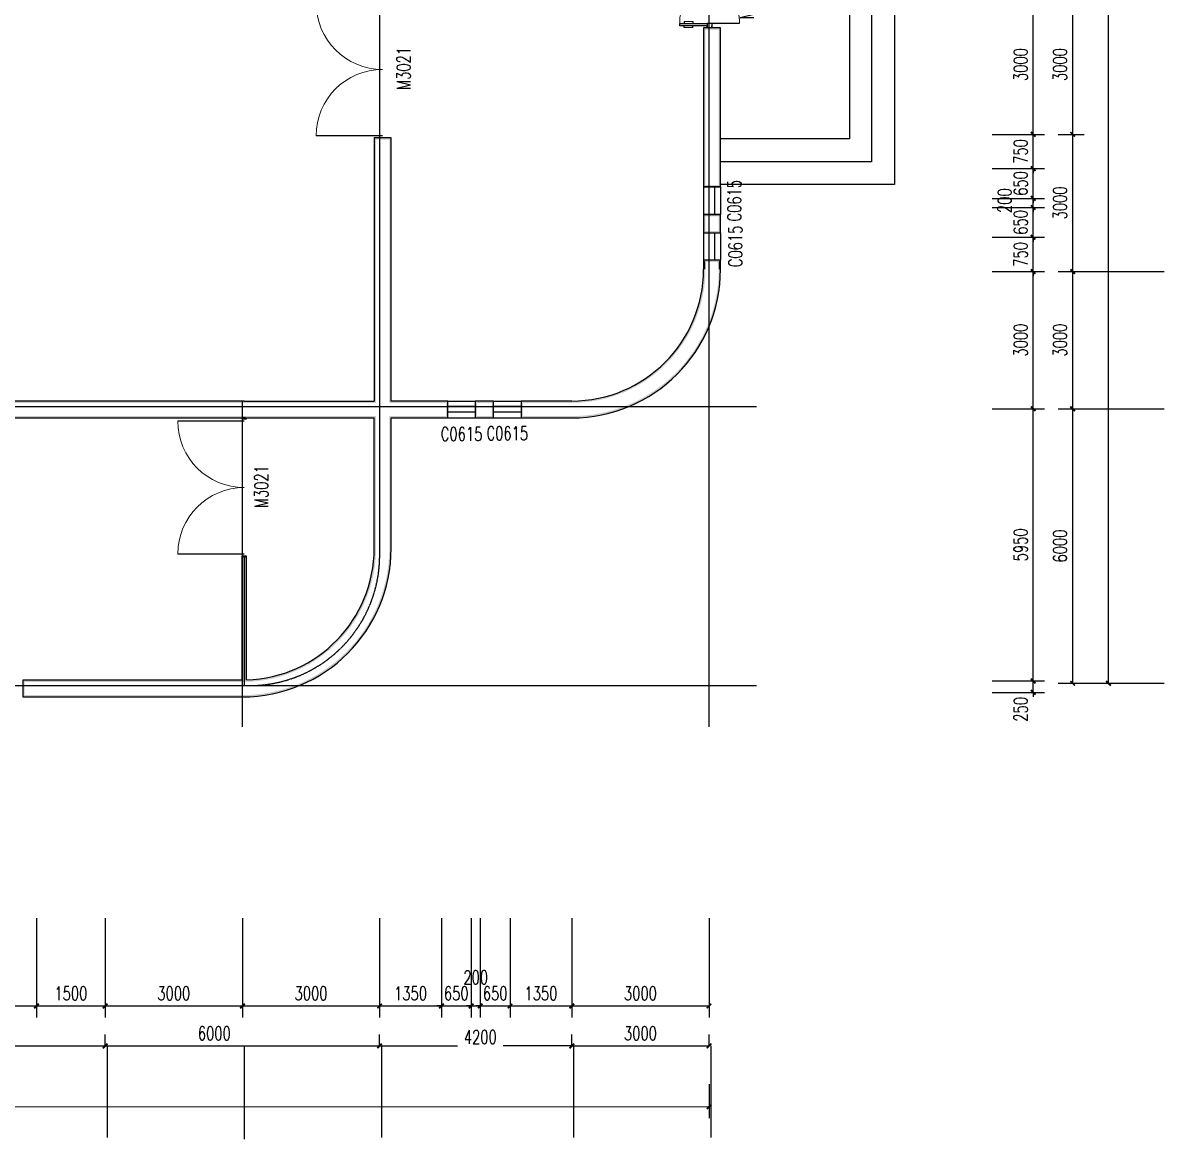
# Model space of a CAD drawing. Header units: millimetres. Extents: x -150677 to 588340, y -254013 to 149700.
# Drawn here: x 91459 to 116407, y -124724 to -100318 of the extents above; entities that cross this region are included whole.
import ezdxf

# ---------------------------------------------------------------- set-up
doc = ezdxf.new("R2010")
doc.units = ezdxf.units.MM
doc.header["$LTSCALE"] = 10
doc.header["$MEASUREMENT"] = 0
doc.linetypes.add('DASHED2', pattern=[0.375, 0.25, -0.125])
doc.linetypes.add('DOTE', pattern=[2.42, 2, -0.2, 0.02, -0.2])
for name, color, linetype in [('DOTE', 1, 'Continuous'), ('PUB_DIM', 3, 'Continuous'), ('PUB_WALL', 9, 'Continuous'), ('WALL', 9, 'Continuous'), ('WINDOW', 4, 'Continuous'), ('WINDOW_TEXT', 7, 'Continuous')]:
    doc.layers.add(name, color=color, linetype=linetype)
doc.styles.add('_TCH_DIM_T3', font='SIMPLEX', dxfattribs={"width": 0.705882, "bigfont": 'GBCBIG'})
doc.styles.add('_TCH_WINDOW', font='SIMPLEX', dxfattribs={"bigfont": 'GBCBIG'})
doc.dimstyles.new('_TCH_ARCH&&100', dxfattribs={"dimtxt": 297.5, "dimasz": 100, "dimexe": 250, "dimexo": 300, "dimgap": 126.25, "dimtad": 1, "dimdec": 0, "dimzin": 0, "dimdsep": 46, "dimtxsty": '_TCH_DIM_T3', "dimblk": 'ARCHTICK', "dimcen": 0.09, "dimclrt": 7, "dimazin": 2, "dimtfac": 1, "dimtdec": 0, "dimtix": 1, "dimtmove": 2, "dimatfit": 3, "dimfxl": 1, "dimtolj": 1, "dimtzin": 0, "dimarcsym": 0})

# ---------------------------------------------------------------- blocks, each defined once
blk = doc.blocks.new('_ArchTick')
at = {"color": 0, "linetype": 'ByBlock', "const_width": 0.4}
blk.add_lwpolyline([(-0.5, -0.5), (0.5, 0.5)], dxfattribs=at)
blk = doc.blocks.new('*D309')
at = {"layer": 'Defpoints', "color": 0, "transparency": 16777216}
for p in [(113793, -108756), (114407, -108756), (113793, -114758)]:
    blk.add_point(p, dxfattribs=at)
at = {"layer": 'PUB_DIM', "color": 0, "lineweight": -2, "transparency": 16777216}
for p, q in [((114093, -108756), (114657, -108756)), ((114407, -114758), (114407, -108756)), ((114093, -114758), (114657, -114758))]:
    blk.add_line(p, q, dxfattribs=at)
at = {"layer": 'PUB_DIM', "color": 0, "lineweight": -2, "transparency": 16777216, "xscale": 100, "yscale": 100, "zscale": 100}
for p, rotation in [((114407, -108756), 90), ((114407, -114758), 270)]:
    blk.add_blockref('_ArchTick', p, dxfattribs=dict(at, rotation=rotation))
at = {"layer": 'PUB_DIM', "color": 7, "transparency": 16777216, "insert": (114132, -111757), "char_height": 297.5, "attachment_point": 5, "rotation": 90, "style": '_TCH_DIM_T3'}
blk.add_mtext('\\A1;6000', dxfattribs=at)
blk = doc.blocks.new('*D310')
at = {"layer": 'Defpoints', "color": 0, "transparency": 16777216}
for p in [(113793, -105756), (114407, -105756), (113793, -108756)]:
    blk.add_point(p, dxfattribs=at)
at = {"layer": 'PUB_DIM', "color": 0, "lineweight": -2, "transparency": 16777216}
for p, q in [((114093, -105756), (114657, -105756)), ((114407, -108756), (114407, -105756)), ((114093, -108756), (114657, -108756))]:
    blk.add_line(p, q, dxfattribs=at)
at = {"layer": 'PUB_DIM', "color": 0, "lineweight": -2, "transparency": 16777216, "xscale": 100, "yscale": 100, "zscale": 100}
for p, rotation in [((114407, -105756), 90), ((114407, -108756), 270)]:
    blk.add_blockref('_ArchTick', p, dxfattribs=dict(at, rotation=rotation))
at = {"layer": 'PUB_DIM', "color": 7, "transparency": 16777216, "insert": (114132, -107256), "char_height": 297.5, "attachment_point": 5, "rotation": 90, "style": '_TCH_DIM_T3'}
blk.add_mtext('\\A1;3000', dxfattribs=at)
blk = doc.blocks.new('*D311')
at = {"layer": 'Defpoints', "color": 0, "transparency": 16777216}
for p in [(113793, -102756), (114407, -102756), (113793, -105756)]:
    blk.add_point(p, dxfattribs=at)
at = {"layer": 'PUB_DIM', "color": 0, "lineweight": -2, "transparency": 16777216}
for p, q in [((114093, -102756), (114657, -102756)), ((114407, -105756), (114407, -102756)), ((114093, -105756), (114657, -105756))]:
    blk.add_line(p, q, dxfattribs=at)
at = {"layer": 'PUB_DIM', "color": 0, "lineweight": -2, "transparency": 16777216, "xscale": 100, "yscale": 100, "zscale": 100}
for p, rotation in [((114407, -102756), 90), ((114407, -105756), 270)]:
    blk.add_blockref('_ArchTick', p, dxfattribs=dict(at, rotation=rotation))
at = {"layer": 'PUB_DIM', "color": 7, "transparency": 16777216, "insert": (114132, -104256), "char_height": 297.5, "attachment_point": 5, "rotation": 90, "style": '_TCH_DIM_T3'}
blk.add_mtext('\\A1;3000', dxfattribs=at)
blk = doc.blocks.new('*D312')
at = {"layer": 'Defpoints', "color": 0, "transparency": 16777216}
for p in [(113793, -99706), (114407, -99706), (113793, -102756)]:
    blk.add_point(p, dxfattribs=at)
at = {"layer": 'PUB_DIM', "color": 0, "lineweight": -2, "transparency": 16777216}
for p, q in [((114093, -99706), (114657, -99706)), ((114407, -102756), (114407, -99706)), ((114093, -102756), (114657, -102756))]:
    blk.add_line(p, q, dxfattribs=at)
at = {"layer": 'PUB_DIM', "color": 0, "lineweight": -2, "transparency": 16777216, "xscale": 100, "yscale": 100, "zscale": 100}
for p, rotation in [((114407, -99706), 90), ((114407, -102756), 270)]:
    blk.add_blockref('_ArchTick', p, dxfattribs=dict(at, rotation=rotation))
at = {"layer": 'PUB_DIM', "color": 7, "transparency": 16777216, "insert": (114132, -101231), "char_height": 297.5, "attachment_point": 5, "rotation": 90, "style": '_TCH_DIM_T3'}
blk.add_mtext('\\A1;3000', dxfattribs=at)
blk = doc.blocks.new('*D323')
at = {"layer": 'Defpoints', "color": 0, "transparency": 16777216}
for p in [(112349, -114706), (113543, -114706), (112349, -114956)]:
    blk.add_point(p, dxfattribs=at)
at = {"layer": 'PUB_DIM', "color": 0, "lineweight": -2, "transparency": 16777216}
for p, q in [((112649, -114706), (113793, -114706)), ((113543, -114706), (113543, -114606)), ((113543, -114956), (113543, -114706)), ((112649, -114956), (113793, -114956)), ((113543, -114956), (113543, -115056))]:
    blk.add_line(p, q, dxfattribs=at)
at = {"layer": 'PUB_DIM', "color": 0, "lineweight": -2, "transparency": 16777216, "xscale": 100, "yscale": 100, "zscale": 100}
for p, rotation in [((113543, -114706), 270), ((113543, -114956), 90)]:
    blk.add_blockref('_ArchTick', p, dxfattribs=dict(at, rotation=rotation))
at = {"layer": 'PUB_DIM', "color": 7, "transparency": 16777216, "insert": (113268, -115326), "char_height": 297.5, "attachment_point": 5, "rotation": 90, "style": '_TCH_DIM_T3'}
blk.add_mtext('\\A1;250', dxfattribs=at)
blk = doc.blocks.new('*D324')
at = {"layer": 'Defpoints', "color": 0, "transparency": 16777216}
for p in [(112349, -108756), (113543, -108756), (112349, -114706)]:
    blk.add_point(p, dxfattribs=at)
at = {"layer": 'PUB_DIM', "color": 0, "lineweight": -2, "transparency": 16777216}
for p, q in [((112649, -108756), (113793, -108756)), ((113543, -114706), (113543, -108756)), ((112649, -114706), (113793, -114706))]:
    blk.add_line(p, q, dxfattribs=at)
at = {"layer": 'PUB_DIM', "color": 0, "lineweight": -2, "transparency": 16777216, "xscale": 100, "yscale": 100, "zscale": 100}
for p, rotation in [((113543, -108756), 90), ((113543, -114706), 270)]:
    blk.add_blockref('_ArchTick', p, dxfattribs=dict(at, rotation=rotation))
at = {"layer": 'PUB_DIM', "color": 7, "transparency": 16777216, "insert": (113268, -111731), "char_height": 297.5, "attachment_point": 5, "rotation": 90, "style": '_TCH_DIM_T3'}
blk.add_mtext('\\A1;5950', dxfattribs=at)
blk = doc.blocks.new('*D325')
at = {"layer": 'Defpoints', "color": 0, "transparency": 16777216}
for p in [(112349, -105756), (113543, -105756), (112349, -108756)]:
    blk.add_point(p, dxfattribs=at)
at = {"layer": 'PUB_DIM', "color": 0, "lineweight": -2, "transparency": 16777216}
for p, q in [((112649, -105756), (113793, -105756)), ((113543, -108756), (113543, -105756)), ((112649, -108756), (113793, -108756))]:
    blk.add_line(p, q, dxfattribs=at)
at = {"layer": 'PUB_DIM', "color": 0, "lineweight": -2, "transparency": 16777216, "xscale": 100, "yscale": 100, "zscale": 100}
for p, rotation in [((113543, -105756), 90), ((113543, -108756), 270)]:
    blk.add_blockref('_ArchTick', p, dxfattribs=dict(at, rotation=rotation))
at = {"layer": 'PUB_DIM', "color": 7, "transparency": 16777216, "insert": (113268, -107256), "char_height": 297.5, "attachment_point": 5, "rotation": 90, "style": '_TCH_DIM_T3'}
blk.add_mtext('\\A1;3000', dxfattribs=at)
blk = doc.blocks.new('*D326')
at = {"layer": 'Defpoints', "color": 0, "transparency": 16777216}
for p in [(112349, -105006), (113543, -105006), (112349, -105756)]:
    blk.add_point(p, dxfattribs=at)
at = {"layer": 'PUB_DIM', "color": 0, "lineweight": -2, "transparency": 16777216}
for p, q in [((112649, -105006), (113793, -105006)), ((113543, -105006), (113543, -104906)), ((113543, -105756), (113543, -105006)), ((112649, -105756), (113793, -105756)), ((113543, -105756), (113543, -105856))]:
    blk.add_line(p, q, dxfattribs=at)
at = {"layer": 'PUB_DIM', "color": 0, "lineweight": -2, "transparency": 16777216, "xscale": 100, "yscale": 100, "zscale": 100}
for p, rotation in [((113543, -105006), 270), ((113543, -105756), 90)]:
    blk.add_blockref('_ArchTick', p, dxfattribs=dict(at, rotation=rotation))
at = {"layer": 'PUB_DIM', "color": 7, "transparency": 16777216, "insert": (113268, -105381), "char_height": 297.5, "attachment_point": 5, "rotation": 90, "style": '_TCH_DIM_T3'}
blk.add_mtext('\\A1;750', dxfattribs=at)
blk = doc.blocks.new('*D327')
at = {"layer": 'Defpoints', "color": 0, "transparency": 16777216}
for p in [(112349, -104356), (113543, -104356), (112349, -105006)]:
    blk.add_point(p, dxfattribs=at)
at = {"layer": 'PUB_DIM', "color": 0, "lineweight": -2, "transparency": 16777216}
for p, q in [((113543, -104356), (113543, -104256)), ((112649, -104356), (113793, -104356)), ((113543, -105006), (113543, -104356)), ((112649, -105006), (113793, -105006)), ((113543, -105006), (113543, -105106))]:
    blk.add_line(p, q, dxfattribs=at)
at = {"layer": 'PUB_DIM', "color": 0, "lineweight": -2, "transparency": 16777216, "xscale": 100, "yscale": 100, "zscale": 100}
for p, rotation in [((113543, -104356), 270), ((113543, -105006), 90)]:
    blk.add_blockref('_ArchTick', p, dxfattribs=dict(at, rotation=rotation))
at = {"layer": 'PUB_DIM', "color": 7, "transparency": 16777216, "insert": (113268, -104681), "char_height": 297.5, "attachment_point": 5, "rotation": 90, "style": '_TCH_DIM_T3'}
blk.add_mtext('\\A1;650', dxfattribs=at)
blk = doc.blocks.new('*D328')
at = {"layer": 'Defpoints', "color": 0, "transparency": 16777216}
for p in [(112349, -104156), (113543, -104156), (112349, -104356)]:
    blk.add_point(p, dxfattribs=at)
at = {"layer": 'PUB_DIM', "color": 0, "lineweight": -2, "transparency": 16777216}
for p, q in [((112649, -104156), (113793, -104156)), ((113543, -104156), (113543, -104056)), ((113543, -104356), (113543, -104156)), ((112649, -104356), (113793, -104356)), ((113543, -104356), (113543, -104456))]:
    blk.add_line(p, q, dxfattribs=at)
at = {"layer": 'PUB_DIM', "color": 0, "lineweight": -2, "transparency": 16777216, "xscale": 100, "yscale": 100, "zscale": 100}
for p, rotation in [((113543, -104156), 270), ((113543, -104356), 90)]:
    blk.add_blockref('_ArchTick', p, dxfattribs=dict(at, rotation=rotation))
at = {"layer": 'PUB_DIM', "color": 7, "transparency": 16777216, "insert": (112918, -104206), "char_height": 297.5, "attachment_point": 5, "rotation": 90, "style": '_TCH_DIM_T3'}
blk.add_mtext('\\A1;200', dxfattribs=at)
blk = doc.blocks.new('*D329')
at = {"layer": 'Defpoints', "color": 0, "transparency": 16777216}
for p in [(112349, -103506), (113543, -103506), (112349, -104156)]:
    blk.add_point(p, dxfattribs=at)
at = {"layer": 'PUB_DIM', "color": 0, "lineweight": -2, "transparency": 16777216}
for p, q in [((112649, -103506), (113793, -103506)), ((113543, -103506), (113543, -103406)), ((113543, -104156), (113543, -103506)), ((112649, -104156), (113793, -104156)), ((113543, -104156), (113543, -104256))]:
    blk.add_line(p, q, dxfattribs=at)
at = {"layer": 'PUB_DIM', "color": 0, "lineweight": -2, "transparency": 16777216, "xscale": 100, "yscale": 100, "zscale": 100}
for p, rotation in [((113543, -103506), 270), ((113543, -104156), 90)]:
    blk.add_blockref('_ArchTick', p, dxfattribs=dict(at, rotation=rotation))
at = {"layer": 'PUB_DIM', "color": 7, "transparency": 16777216, "insert": (113268, -103831), "char_height": 297.5, "attachment_point": 5, "rotation": 90, "style": '_TCH_DIM_T3'}
blk.add_mtext('\\A1;650', dxfattribs=at)
blk = doc.blocks.new('*D330')
at = {"layer": 'Defpoints', "color": 0, "transparency": 16777216}
for p in [(112349, -102756), (113543, -102756), (112349, -103506)]:
    blk.add_point(p, dxfattribs=at)
at = {"layer": 'PUB_DIM', "color": 0, "lineweight": -2, "transparency": 16777216}
for p, q in [((112649, -102756), (113793, -102756)), ((113543, -102756), (113543, -102656)), ((113543, -103506), (113543, -102756)), ((112649, -103506), (113793, -103506)), ((113543, -103506), (113543, -103606))]:
    blk.add_line(p, q, dxfattribs=at)
at = {"layer": 'PUB_DIM', "color": 0, "lineweight": -2, "transparency": 16777216, "xscale": 100, "yscale": 100, "zscale": 100}
for p, rotation in [((113543, -102756), 270), ((113543, -103506), 90)]:
    blk.add_blockref('_ArchTick', p, dxfattribs=dict(at, rotation=rotation))
at = {"layer": 'PUB_DIM', "color": 7, "transparency": 16777216, "insert": (113268, -103131), "char_height": 297.5, "attachment_point": 5, "rotation": 90, "style": '_TCH_DIM_T3'}
blk.add_mtext('\\A1;750', dxfattribs=at)
blk = doc.blocks.new('*D331')
at = {"layer": 'Defpoints', "color": 0, "transparency": 16777216}
for p in [(112349, -99706), (113543, -99706), (112349, -102756)]:
    blk.add_point(p, dxfattribs=at)
at = {"layer": 'PUB_DIM', "color": 0, "lineweight": -2, "transparency": 16777216}
for p, q in [((112649, -99706), (113793, -99706)), ((113543, -102756), (113543, -99706)), ((112649, -102756), (113793, -102756))]:
    blk.add_line(p, q, dxfattribs=at)
at = {"layer": 'PUB_DIM', "color": 0, "lineweight": -2, "transparency": 16777216, "xscale": 100, "yscale": 100, "zscale": 100}
for p, rotation in [((113543, -99706), 90), ((113543, -102756), 270)]:
    blk.add_blockref('_ArchTick', p, dxfattribs=dict(at, rotation=rotation))
at = {"layer": 'PUB_DIM', "color": 7, "transparency": 16777216, "insert": (113268, -101231), "char_height": 297.5, "attachment_point": 5, "rotation": 90, "style": '_TCH_DIM_T3'}
blk.add_mtext('\\A1;3000', dxfattribs=at)
blk = doc.blocks.new('*D353')
at = {"layer": 'Defpoints', "color": 0, "transparency": 16777216}
for p in [(93259, -122686), (87259, -122986), (93259, -122986)]:
    blk.add_point(p, dxfattribs=at)
at = {"layer": 'PUB_DIM', "color": 0, "lineweight": -2, "transparency": 16777216}
for p, q in [((87259, -122686), (87259, -122436)), ((93259, -122686), (93259, -122436)), ((87259, -122686), (93259, -122686))]:
    blk.add_line(p, q, dxfattribs=at)
at = {"layer": 'PUB_DIM', "color": 0, "lineweight": -2, "transparency": 16777216, "xscale": 100, "yscale": 100, "zscale": 100, "rotation": 180}
blk.add_blockref('_ArchTick', (87259, -122686), dxfattribs=at)
at = {"layer": 'PUB_DIM', "color": 0, "lineweight": -2, "transparency": 16777216, "xscale": 100, "yscale": 100, "zscale": 100}
blk.add_blockref('_ArchTick', (93259, -122686), dxfattribs=at)
at = {"layer": 'PUB_DIM', "color": 7, "transparency": 16777216, "insert": (90259, -122411), "char_height": 297.5, "attachment_point": 5, "style": '_TCH_DIM_T3'}
blk.add_mtext('\\A1;6000', dxfattribs=at)
blk = doc.blocks.new('*D354')
at = {"layer": 'Defpoints', "color": 0, "transparency": 16777216}
for p in [(99259, -122686), (93259, -122986), (99259, -122986)]:
    blk.add_point(p, dxfattribs=at)
at = {"layer": 'PUB_DIM', "color": 0, "lineweight": -2, "transparency": 16777216}
for p, q in [((93259, -122686), (93259, -122436)), ((99259, -122686), (99259, -122436)), ((93259, -122686), (99259, -122686))]:
    blk.add_line(p, q, dxfattribs=at)
at = {"layer": 'PUB_DIM', "color": 0, "lineweight": -2, "transparency": 16777216, "xscale": 100, "yscale": 100, "zscale": 100, "rotation": 180}
blk.add_blockref('_ArchTick', (93259, -122686), dxfattribs=at)
at = {"layer": 'PUB_DIM', "color": 0, "lineweight": -2, "transparency": 16777216, "xscale": 100, "yscale": 100, "zscale": 100}
blk.add_blockref('_ArchTick', (99259, -122686), dxfattribs=at)
at = {"layer": 'PUB_DIM', "color": 7, "transparency": 16777216, "insert": (95645, -122411), "char_height": 297.5, "attachment_point": 5, "style": '_TCH_DIM_T3'}
blk.add_mtext('\\A1;6000', dxfattribs=at)
blk = doc.blocks.new('*D355')
at = {"layer": 'Defpoints', "color": 0, "transparency": 16777216}
for p in [(103459, -122686), (99259, -122986), (103459, -122986)]:
    blk.add_point(p, dxfattribs=at)
at = {"layer": 'PUB_DIM', "color": 0, "lineweight": -2, "transparency": 16777216}
for p, q in [((99259, -122686), (99259, -122436)), ((103459, -122686), (103459, -122436)), ((99259, -122686), (100963, -122686)), ((103459, -122686), (101956, -122686))]:
    blk.add_line(p, q, dxfattribs=at)
at = {"layer": 'PUB_DIM', "color": 0, "lineweight": -2, "transparency": 16777216, "xscale": 100, "yscale": 100, "zscale": 100, "rotation": 180}
blk.add_blockref('_ArchTick', (99259, -122686), dxfattribs=at)
at = {"layer": 'PUB_DIM', "color": 0, "lineweight": -2, "transparency": 16777216, "xscale": 100, "yscale": 100, "zscale": 100}
blk.add_blockref('_ArchTick', (103459, -122686), dxfattribs=at)
at = {"layer": 'PUB_DIM', "color": 7, "transparency": 16777216, "insert": (101459, -122492), "char_height": 297.5, "attachment_point": 5, "style": '_TCH_DIM_T3'}
blk.add_mtext('\\A1;4200', dxfattribs=at)
blk = doc.blocks.new('*D356')
at = {"layer": 'Defpoints', "color": 0, "transparency": 16777216}
for p in [(106459, -122686), (103459, -122986), (106459, -122986)]:
    blk.add_point(p, dxfattribs=at)
at = {"layer": 'PUB_DIM', "color": 0, "lineweight": -2, "transparency": 16777216}
for p, q in [((103459, -122686), (103459, -122436)), ((106459, -122686), (106459, -122436)), ((103459, -122686), (106459, -122686))]:
    blk.add_line(p, q, dxfattribs=at)
at = {"layer": 'PUB_DIM', "color": 0, "lineweight": -2, "transparency": 16777216, "xscale": 100, "yscale": 100, "zscale": 100, "rotation": 180}
blk.add_blockref('_ArchTick', (103459, -122686), dxfattribs=at)
at = {"layer": 'PUB_DIM', "color": 0, "lineweight": -2, "transparency": 16777216, "xscale": 100, "yscale": 100, "zscale": 100}
blk.add_blockref('_ArchTick', (106459, -122686), dxfattribs=at)
at = {"layer": 'PUB_DIM', "color": 7, "transparency": 16777216, "insert": (104959, -122411), "char_height": 297.5, "attachment_point": 5, "style": '_TCH_DIM_T3'}
blk.add_mtext('\\A1;3000', dxfattribs=at)
blk = doc.blocks.new('*D388')
at = {"layer": 'Defpoints', "color": 0, "transparency": 16777216}
for p in [(45299, -123215), (106459, -123221), (106459, -124014)]:
    blk.add_point(p, dxfattribs=at)
at = {"layer": 'PUB_DIM', "color": 0, "lineweight": -2, "transparency": 16777216}
for p, q in [((45299, -123515), (45299, -124258)), ((106459, -123521), (106459, -124264)), ((45299, -124008), (106459, -124014))]:
    blk.add_line(p, q, dxfattribs=at)
at = {"layer": 'PUB_DIM', "color": 0, "lineweight": -2, "transparency": 16777216, "xscale": 100, "yscale": 100, "zscale": 100}
for p, rotation in [((45299, -124008), 179.9941247959615), ((106459, -124014), 359.9941247959615)]:
    blk.add_blockref('_ArchTick', p, dxfattribs=dict(at, rotation=rotation))
at = {"layer": 'PUB_DIM', "color": 7, "transparency": 16777216, "insert": (75879, -123736), "char_height": 297.5, "attachment_point": 5, "rotation": 359.9941, "style": '_TCH_DIM_T3'}
blk.add_mtext('\\A1;61200', dxfattribs=at)
blk = doc.blocks.new('$DorLib2D$00000013')
at = {"linetype": 'DASHED2'}
for p, q in [((-0.433, 0.397), (-0.433, -0.003)), ((0.433, -0.469), (0.433, -0.069))]:
    blk.add_line(p, q, dxfattribs=at)
at = {"lineweight": 13}
for p, q in [((0.405, 0.344), (0.405, 0.216)), ((0.495, 0.344), (0.495, 0.216)), ((-0.495, -0.408), (-0.495, -0.28)), ((-0.405, -0.408), (-0.405, -0.28))]:
    blk.add_line(p, q, dxfattribs=at)
for p, q in [((0.405, 0.344), (0.433, 0.344)), ((0.433, 0.397), (0.433, -0.003)), ((0.467, 0.397), (0.433, 0.397)), ((0.467, -0.003), (0.467, 0.397)), ((0.495, 0.344), (0.467, 0.344)), ((0.405, 0.216), (0.433, 0.216)), ((0.495, 0.216), (0.467, 0.216)), ((-0.5, -0.003), (-0.467, -0.003)), ((-0.433, -0.003), (-0.5, -0.003)), ((-0.5, -0.003), (-0.5, -0.069)), ((-0.5, -0.003), (-0.5, -0.003)), ((-0.433, -0.069), (-0.5, -0.069)), ((-0.5, -0.069), (-0.5, -0.069)), ((-0.5, -0.069), (-0.467, -0.069)), ((-0.433, -0.003), (-0.467, -0.003)), ((-0.467, -0.069), (-0.467, -0.469)), ((-0.433, -0.069), (-0.467, -0.069)), ((-0.433, -0.003), (-0.433, -0.069)), ((-0.433, -0.469), (-0.433, -0.069)), ((0.433, -0.003), (0.433, -0.069)), ((0.433, -0.003), (0.467, -0.003)), ((0.433, -0.003), (0.5, -0.003)), ((0.433, -0.069), (0.467, -0.069)), ((0.5, -0.069), (0.467, -0.069)), ((0.5, -0.003), (0.5, -0.069)), ((0.5, -0.003), (0.5, -0.003)), ((0.5, -0.069), (0.5, -0.069)), ((-0.495, -0.28), (-0.467, -0.28)), ((-0.405, -0.28), (-0.433, -0.28)), ((-0.495, -0.408), (-0.467, -0.408)), ((-0.467, -0.469), (-0.433, -0.469)), ((-0.405, -0.408), (-0.433, -0.408))]:
    blk.add_line(p, q)
at = {"linetype": 'DASHED2', "lineweight": 13}
for centre, start, end in [((-0.4, -0.001), 359.8007, 94.7805), ((0.4, -0.071), 179.8007, 274.7805)]:
    blk.add_arc(centre, 0.4, start, end, dxfattribs=at)
at = {"lineweight": 13}
for centre, start, end in [((0.4, -0.001), 85.2195, 180.1993), ((-0.4, -0.071), 265.2195, 0.1993)]:
    blk.add_arc(centre, 0.4, start, end, dxfattribs=at)
blk = doc.blocks.new('$WINLIB2D$00000001')
at = {"color": 0}
for points in [[(-0.5, 0.5), (-0.5, -0.5)], [(-0.5, 0.5), (0.5, 0.5)], [(0.5, -0.5), (0.5, 0.5)], [(0.5, 0.167), (-0.5, 0.167)], [(0.5, -0.167), (-0.5, -0.167)], [(-0.5, -0.5), (0.5, -0.5)]]:
    blk.add_lwpolyline(points, dxfattribs=at)
blk = doc.blocks.new('$DorLib2D$00000004')
for p, q in [((-0.485, 0), (-0.485, 0.485)), ((0.485, 0), (0.485, 0.485))]:
    blk.add_line(p, q)
at = {"lineweight": 13}
for centre, start, end in [((-0.485, 0), 0, 90), ((0.485, 0), 90, 180)]:
    blk.add_arc(centre, 0.485, start, end, dxfattribs=at)
blk = doc.blocks.new('*D446')
at = {"layer": 'Defpoints', "color": 0, "transparency": 16777216}
for p in [(114407, -78706), (115189, -78706), (114407, -114758)]:
    blk.add_point(p, dxfattribs=at)
at = {"layer": 'PUB_DIM', "color": 0, "lineweight": -2, "transparency": 16777216}
for p, q in [((114707, -78706), (115439, -78706)), ((115189, -114758), (115189, -78706)), ((114707, -114758), (115439, -114758))]:
    blk.add_line(p, q, dxfattribs=at)
at = {"layer": 'PUB_DIM', "color": 0, "lineweight": -2, "transparency": 16777216, "xscale": 100, "yscale": 100, "zscale": 100}
for p, rotation in [((115189, -78706), 90), ((115189, -114758), 270)]:
    blk.add_blockref('_ArchTick', p, dxfattribs=dict(at, rotation=rotation))
at = {"layer": 'PUB_DIM', "color": 7, "transparency": 16777216, "insert": (114914, -96732), "char_height": 297.5, "attachment_point": 5, "rotation": 90, "style": '_TCH_DIM_T3'}
blk.add_mtext('\\A1;36050', dxfattribs=at)
blk = doc.blocks.new('*D764')
at = {"layer": 'Defpoints', "color": 0, "transparency": 16777216}
for p in [(88759, -119589), (91759, -119589), (91759, -121812)]:
    blk.add_point(p, dxfattribs=at)
at = {"layer": 'PUB_DIM', "color": 0, "lineweight": -2, "transparency": 16777216}
for p, q in [((88759, -119889), (88759, -122062)), ((91759, -119889), (91759, -122062)), ((88759, -121812), (91759, -121812))]:
    blk.add_line(p, q, dxfattribs=at)
at = {"layer": 'PUB_DIM', "color": 0, "lineweight": -2, "transparency": 16777216, "xscale": 100, "yscale": 100, "zscale": 100, "rotation": 180}
blk.add_blockref('_ArchTick', (88759, -121812), dxfattribs=at)
at = {"layer": 'PUB_DIM', "color": 0, "lineweight": -2, "transparency": 16777216, "xscale": 100, "yscale": 100, "zscale": 100}
blk.add_blockref('_ArchTick', (91759, -121812), dxfattribs=at)
at = {"layer": 'PUB_DIM', "color": 7, "transparency": 16777216, "insert": (90259, -121537), "char_height": 297.5, "attachment_point": 5, "style": '_TCH_DIM_T3'}
blk.add_mtext('\\A1;3000', dxfattribs=at)
blk = doc.blocks.new('*D765')
at = {"layer": 'Defpoints', "color": 0, "transparency": 16777216}
for p in [(91759, -119589), (93259, -119589), (93259, -121812)]:
    blk.add_point(p, dxfattribs=at)
at = {"layer": 'PUB_DIM', "color": 0, "lineweight": -2, "transparency": 16777216}
for p, q in [((91759, -119889), (91759, -122062)), ((93259, -119889), (93259, -122062)), ((91759, -121812), (93259, -121812))]:
    blk.add_line(p, q, dxfattribs=at)
at = {"layer": 'PUB_DIM', "color": 0, "lineweight": -2, "transparency": 16777216, "xscale": 100, "yscale": 100, "zscale": 100, "rotation": 180}
blk.add_blockref('_ArchTick', (91759, -121812), dxfattribs=at)
at = {"layer": 'PUB_DIM', "color": 0, "lineweight": -2, "transparency": 16777216, "xscale": 100, "yscale": 100, "zscale": 100}
blk.add_blockref('_ArchTick', (93259, -121812), dxfattribs=at)
at = {"layer": 'PUB_DIM', "color": 7, "transparency": 16777216, "insert": (92509, -121537), "char_height": 297.5, "attachment_point": 5, "style": '_TCH_DIM_T3'}
blk.add_mtext('\\A1;1500', dxfattribs=at)
blk = doc.blocks.new('*D766')
at = {"layer": 'Defpoints', "color": 0, "transparency": 16777216}
for p in [(93259, -119589), (96259, -119589), (96259, -121812)]:
    blk.add_point(p, dxfattribs=at)
at = {"layer": 'PUB_DIM', "color": 0, "lineweight": -2, "transparency": 16777216}
for p, q in [((93259, -119889), (93259, -122062)), ((96259, -119889), (96259, -122062)), ((93259, -121812), (96259, -121812))]:
    blk.add_line(p, q, dxfattribs=at)
at = {"layer": 'PUB_DIM', "color": 0, "lineweight": -2, "transparency": 16777216, "xscale": 100, "yscale": 100, "zscale": 100, "rotation": 180}
blk.add_blockref('_ArchTick', (93259, -121812), dxfattribs=at)
at = {"layer": 'PUB_DIM', "color": 0, "lineweight": -2, "transparency": 16777216, "xscale": 100, "yscale": 100, "zscale": 100}
blk.add_blockref('_ArchTick', (96259, -121812), dxfattribs=at)
at = {"layer": 'PUB_DIM', "color": 7, "transparency": 16777216, "insert": (94759, -121537), "char_height": 297.5, "attachment_point": 5, "style": '_TCH_DIM_T3'}
blk.add_mtext('\\A1;3000', dxfattribs=at)
blk = doc.blocks.new('*D767')
at = {"layer": 'Defpoints', "color": 0, "transparency": 16777216}
for p in [(96259, -119589), (99259, -119589), (99259, -121812)]:
    blk.add_point(p, dxfattribs=at)
at = {"layer": 'PUB_DIM', "color": 0, "lineweight": -2, "transparency": 16777216}
for p, q in [((96259, -119889), (96259, -122062)), ((99259, -119889), (99259, -122062)), ((96259, -121812), (99259, -121812))]:
    blk.add_line(p, q, dxfattribs=at)
at = {"layer": 'PUB_DIM', "color": 0, "lineweight": -2, "transparency": 16777216, "xscale": 100, "yscale": 100, "zscale": 100, "rotation": 180}
blk.add_blockref('_ArchTick', (96259, -121812), dxfattribs=at)
at = {"layer": 'PUB_DIM', "color": 0, "lineweight": -2, "transparency": 16777216, "xscale": 100, "yscale": 100, "zscale": 100}
blk.add_blockref('_ArchTick', (99259, -121812), dxfattribs=at)
at = {"layer": 'PUB_DIM', "color": 7, "transparency": 16777216, "insert": (97759, -121537), "char_height": 297.5, "attachment_point": 5, "style": '_TCH_DIM_T3'}
blk.add_mtext('\\A1;3000', dxfattribs=at)
blk = doc.blocks.new('*D768')
at = {"layer": 'Defpoints', "color": 0, "transparency": 16777216}
for p in [(99259, -119589), (100609, -119589), (100609, -121812)]:
    blk.add_point(p, dxfattribs=at)
at = {"layer": 'PUB_DIM', "color": 0, "lineweight": -2, "transparency": 16777216}
for p, q in [((99259, -119889), (99259, -122062)), ((100609, -119889), (100609, -122062)), ((99259, -121812), (100609, -121812))]:
    blk.add_line(p, q, dxfattribs=at)
at = {"layer": 'PUB_DIM', "color": 0, "lineweight": -2, "transparency": 16777216, "xscale": 100, "yscale": 100, "zscale": 100, "rotation": 180}
blk.add_blockref('_ArchTick', (99259, -121812), dxfattribs=at)
at = {"layer": 'PUB_DIM', "color": 0, "lineweight": -2, "transparency": 16777216, "xscale": 100, "yscale": 100, "zscale": 100}
blk.add_blockref('_ArchTick', (100609, -121812), dxfattribs=at)
at = {"layer": 'PUB_DIM', "color": 7, "transparency": 16777216, "insert": (99934, -121537), "char_height": 297.5, "attachment_point": 5, "style": '_TCH_DIM_T3'}
blk.add_mtext('\\A1;1350', dxfattribs=at)
blk = doc.blocks.new('*D769')
at = {"layer": 'Defpoints', "color": 0, "transparency": 16777216}
for p in [(100609, -119589), (101259, -119589), (101259, -121812)]:
    blk.add_point(p, dxfattribs=at)
at = {"layer": 'PUB_DIM', "color": 0, "lineweight": -2, "transparency": 16777216}
for p, q in [((100609, -119889), (100609, -122062)), ((101259, -119889), (101259, -122062)), ((100609, -121812), (100509, -121812)), ((100609, -121812), (101259, -121812)), ((101259, -121812), (101359, -121812))]:
    blk.add_line(p, q, dxfattribs=at)
at = {"layer": 'PUB_DIM', "color": 0, "lineweight": -2, "transparency": 16777216, "xscale": 100, "yscale": 100, "zscale": 100}
blk.add_blockref('_ArchTick', (100609, -121812), dxfattribs=at)
at = {"layer": 'PUB_DIM', "color": 0, "lineweight": -2, "transparency": 16777216, "xscale": 100, "yscale": 100, "zscale": 100, "rotation": 180}
blk.add_blockref('_ArchTick', (101259, -121812), dxfattribs=at)
at = {"layer": 'PUB_DIM', "color": 7, "transparency": 16777216, "insert": (100934, -121537), "char_height": 297.5, "attachment_point": 5, "style": '_TCH_DIM_T3'}
blk.add_mtext('\\A1;650', dxfattribs=at)
blk = doc.blocks.new('*D770')
at = {"layer": 'Defpoints', "color": 0, "transparency": 16777216}
for p in [(101259, -119589), (101459, -119589), (101459, -121812)]:
    blk.add_point(p, dxfattribs=at)
at = {"layer": 'PUB_DIM', "color": 0, "lineweight": -2, "transparency": 16777216}
for p, q in [((101259, -119889), (101259, -122062)), ((101459, -119889), (101459, -122062)), ((101259, -121812), (101159, -121812)), ((101259, -121812), (101459, -121812)), ((101459, -121812), (101559, -121812))]:
    blk.add_line(p, q, dxfattribs=at)
at = {"layer": 'PUB_DIM', "color": 0, "lineweight": -2, "transparency": 16777216, "xscale": 100, "yscale": 100, "zscale": 100}
blk.add_blockref('_ArchTick', (101259, -121812), dxfattribs=at)
at = {"layer": 'PUB_DIM', "color": 0, "lineweight": -2, "transparency": 16777216, "xscale": 100, "yscale": 100, "zscale": 100, "rotation": 180}
blk.add_blockref('_ArchTick', (101459, -121812), dxfattribs=at)
at = {"layer": 'PUB_DIM', "color": 7, "transparency": 16777216, "insert": (101359, -121187), "char_height": 297.5, "attachment_point": 5, "style": '_TCH_DIM_T3'}
blk.add_mtext('\\A1;200', dxfattribs=at)
blk = doc.blocks.new('*D771')
at = {"layer": 'Defpoints', "color": 0, "transparency": 16777216}
for p in [(101459, -119589), (102109, -119589), (102109, -121812)]:
    blk.add_point(p, dxfattribs=at)
at = {"layer": 'PUB_DIM', "color": 0, "lineweight": -2, "transparency": 16777216}
for p, q in [((101459, -119889), (101459, -122062)), ((102109, -119889), (102109, -122062)), ((101459, -121812), (101359, -121812)), ((101459, -121812), (102109, -121812)), ((102109, -121812), (102209, -121812))]:
    blk.add_line(p, q, dxfattribs=at)
at = {"layer": 'PUB_DIM', "color": 0, "lineweight": -2, "transparency": 16777216, "xscale": 100, "yscale": 100, "zscale": 100}
blk.add_blockref('_ArchTick', (101459, -121812), dxfattribs=at)
at = {"layer": 'PUB_DIM', "color": 0, "lineweight": -2, "transparency": 16777216, "xscale": 100, "yscale": 100, "zscale": 100, "rotation": 180}
blk.add_blockref('_ArchTick', (102109, -121812), dxfattribs=at)
at = {"layer": 'PUB_DIM', "color": 7, "transparency": 16777216, "insert": (101784, -121537), "char_height": 297.5, "attachment_point": 5, "style": '_TCH_DIM_T3'}
blk.add_mtext('\\A1;650', dxfattribs=at)
blk = doc.blocks.new('*D772')
at = {"layer": 'Defpoints', "color": 0, "transparency": 16777216}
for p in [(102109, -119589), (103459, -119589), (103459, -121812)]:
    blk.add_point(p, dxfattribs=at)
at = {"layer": 'PUB_DIM', "color": 0, "lineweight": -2, "transparency": 16777216}
for p, q in [((102109, -119889), (102109, -122062)), ((103459, -119889), (103459, -122062)), ((102109, -121812), (103459, -121812))]:
    blk.add_line(p, q, dxfattribs=at)
at = {"layer": 'PUB_DIM', "color": 0, "lineweight": -2, "transparency": 16777216, "xscale": 100, "yscale": 100, "zscale": 100, "rotation": 180}
blk.add_blockref('_ArchTick', (102109, -121812), dxfattribs=at)
at = {"layer": 'PUB_DIM', "color": 0, "lineweight": -2, "transparency": 16777216, "xscale": 100, "yscale": 100, "zscale": 100}
blk.add_blockref('_ArchTick', (103459, -121812), dxfattribs=at)
at = {"layer": 'PUB_DIM', "color": 7, "transparency": 16777216, "insert": (102784, -121537), "char_height": 297.5, "attachment_point": 5, "style": '_TCH_DIM_T3'}
blk.add_mtext('\\A1;1350', dxfattribs=at)
blk = doc.blocks.new('*D773')
at = {"layer": 'Defpoints', "color": 0, "transparency": 16777216}
for p in [(103459, -119589), (106459, -119589), (106459, -121812)]:
    blk.add_point(p, dxfattribs=at)
at = {"layer": 'PUB_DIM', "color": 0, "lineweight": -2, "transparency": 16777216}
for p, q in [((103459, -119889), (103459, -122062)), ((106459, -119889), (106459, -122062)), ((103459, -121812), (106459, -121812))]:
    blk.add_line(p, q, dxfattribs=at)
at = {"layer": 'PUB_DIM', "color": 0, "lineweight": -2, "transparency": 16777216, "xscale": 100, "yscale": 100, "zscale": 100, "rotation": 180}
blk.add_blockref('_ArchTick', (103459, -121812), dxfattribs=at)
at = {"layer": 'PUB_DIM', "color": 0, "lineweight": -2, "transparency": 16777216, "xscale": 100, "yscale": 100, "zscale": 100}
blk.add_blockref('_ArchTick', (106459, -121812), dxfattribs=at)
at = {"layer": 'PUB_DIM', "color": 7, "transparency": 16777216, "insert": (104959, -121537), "char_height": 297.5, "attachment_point": 5, "style": '_TCH_DIM_T3'}
blk.add_mtext('\\A1;3000', dxfattribs=at)

msp = doc.modelspace()

# ---------------------------------------------------------------- hatches: boundary and pattern name
at = {"layer": 'PUB_WALL'}
for points in [[(106709.4, -100429.9), (106339.4, -100429.9), (106379.4, -100469.9), (106669.4, -100469.9)], [(106339.4, -100429.9), (106339.4, -103906), (106379.4, -103866), (106379.4, -100469.9)], [(106709.4, -103906), (106709.4, -100429.9), (106669.4, -100469.9), (106669.4, -103866)], [(99509.4, -102836), (99139.4, -102836), (99179.4, -102876), (99469.4, -102876)], [(99139.4, -102836), (99139.4, -108586), (99179.4, -108626), (99179.4, -102876)], [(99509.4, -108586), (99509.4, -102836), (99469.4, -102876), (99469.4, -108626)], [(106339.4, -103906), (106709.4, -103906), (106669.4, -103866), (106379.4, -103866)], [(106709.4, -104506), (106339.4, -104506), (106379.4, -104546), (106669.4, -104546)], [(106339.4, -104506), (106339.4, -104906), (106379.4, -104866), (106379.4, -104546)], [(106709.4, -104906), (106709.4, -104506), (106669.4, -104546), (106669.4, -104866)], [(106339.4, -104906), (106709.4, -104906), (106669.4, -104866), (106379.4, -104866)], [(106709.4, -105506), (106339.4, -105506), (106379.4, -105546), (106669.4, -105546)], [(106339.4, -105506), (106339.4, -105706), (106379.4, -105706), (106379.4, -105546)], [(106709.4, -105706), (106709.4, -105506), (106669.4, -105546), (106669.4, -105706)], [(103459.4, -108586, 0.4142136), (106339.4, -105706), (106379.4, -105706, -0.4142136), (103459.4, -108626)], [(103459.4, -108956, 0.4142136), (106709.4, -105706), (106669.4, -105706, -0.4142136), (103459.4, -108916)], [(96299.4, -108586), (66176.9, -108586), (66216.9, -108626), (96299.4, -108626)], [(96299.4, -108586), (99139.4, -108586), (99179.4, -108626), (96299.4, -108626)], [(100749.4, -108586), (99509.4, -108586), (99469.4, -108626), (100709.4, -108626)], [(100749.4, -108956), (100749.4, -108586), (100709.4, -108626), (100709.4, -108916)], [(101749.4, -108586), (101349.4, -108586), (101389.4, -108626), (101709.4, -108626)], [(101349.4, -108586), (101349.4, -108956), (101389.4, -108916), (101389.4, -108626)], [(101749.4, -108956), (101749.4, -108586), (101709.4, -108626), (101709.4, -108916)], [(103459.4, -108586), (102349.4, -108586), (102389.4, -108626), (103459.4, -108626)], [(102349.4, -108586), (102349.4, -108956), (102389.4, -108916), (102389.4, -108626)], [(66176.9, -108956), (96249.4, -108956), (96289.4, -108916), (66216.9, -108916)], [(96249.4, -108956), (96249.4, -108978.6), (96289.4, -108938.6), (96289.4, -108916)], [(96249.4, -108978.6), (96349.4, -108978.6), (96309.4, -108938.6), (96289.4, -108938.6)], [(96349.4, -108956), (99139.4, -108956), (99179.4, -108916), (96309.4, -108916)], [(96349.4, -108978.6), (96349.4, -108956), (96309.4, -108916), (96309.4, -108938.6)], [(99139.4, -111806), (99139.4, -108956), (99179.4, -108916), (99179.4, -111806)], [(99509.4, -108956), (100749.4, -108956), (100709.4, -108916), (99469.4, -108916)], [(99509.4, -111806), (99509.4, -108956), (99469.4, -108916), (99469.4, -111806)], [(101349.4, -108956), (101749.4, -108956), (101709.4, -108916), (101389.4, -108916)], [(102349.4, -108956), (103459.4, -108956), (103459.4, -108916), (102389.4, -108916)], [(96349.4, -111978.6), (96249.4, -111978.6), (96289.4, -112018.6), (96309.4, -112018.6)], [(96249.4, -111978.6), (96249.4, -114686), (96289.4, -114726), (96289.4, -112018.6)], [(96259.4, -115056, 0.4142136), (99509.4, -111806), (99469.4, -111806, -0.4142136), (96259.4, -115016)], [(96349.4, -114684.6, 0.4050885), (99139.4, -111806), (99179.4, -111806, -0.4092069), (96309.4, -114725.6)], [(96349.4, -114684.6), (96349.4, -111978.6), (96309.4, -112018.6), (96309.4, -114725.6)], [(96249.4, -114686), (91459.4, -114686), (91499.4, -114726), (96289.4, -114726)], [(91459.4, -114686), (91459.4, -115056), (91499.4, -115016), (91499.4, -114726)], [(91459.4, -115056), (96259.4, -115056), (96259.4, -115016), (91499.4, -115016)]]:
    msp.add_hatch(color=256, dxfattribs=at).paths.add_polyline_path(points)

# ---------------------------------------------------------------- linework, layer by layer
at = {"color": 2}
for points in [[(106709.4, -84706), (110509.4, -84706), (110509.4, -103856), (106709.4, -103856)], [(106709.4, -85206), (110009.4, -85206), (110009.4, -103356), (106709.4, -103356)], [(106709.4, -85706), (109509.4, -85706), (109529.2, -102856), (106709.4, -102856)]]:
    msp.add_lwpolyline(points, dxfattribs=at)
at = {"layer": 'DOTE', "linetype": 'DOTE'}
for p, q in [((99259.4, -112006), (99259.4, -79006)), ((106459.4, -115706), (106459.4, -79006)), ((42316.4, -108706), (107499.4, -108706)), ((96259.4, -115706), (96259.4, -108586)), ((42245.6, -114806), (96524.8, -114806)), ((96524.8, -114806), (107499.4, -114806))]:
    msp.add_line(p, q, dxfattribs=at)
msp.add_lwpolyline([(96299.4, -111978.6), (96299.4, -114806)], dxfattribs=at)
msp.add_arc((96412.1, -111960.6), 2847.7, 267.73234, 359.08538, dxfattribs=at)
at = {"layer": 'PUB_DIM'}
for p, q in [((114406.7, -105756), (116406.7, -105756)), ((114406.7, -108756), (116406.7, -108756)), ((114406.7, -114756), (116406.7, -114756)), ((93299.4, -122685.9), (93299.4, -124685.9)), ((96299.4, -122685.9), (96299.4, -124724.2)), ((99299.4, -122685.9), (99299.4, -124685.9)), ((103499.4, -122685.9), (103499.4, -124685.9)), ((106499.4, -122685.9), (106499.4, -124685.9))]:
    msp.add_line(p, q, dxfattribs=at)
at = {"layer": 'WALL'}
for p, q in [((106709.4, -100429.9), (106339.4, -100429.9)), ((106339.4, -100429.9), (106339.4, -103906)), ((106709.4, -103906), (106709.4, -100429.9)), ((99509.4, -102836), (99139.4, -102836)), ((99139.4, -102836), (99139.4, -108586)), ((99509.4, -108586), (99509.4, -102836)), ((106339.4, -103906), (106709.4, -103906)), ((106709.4, -104506), (106339.4, -104506)), ((106339.4, -104506), (106339.4, -104906)), ((106709.4, -104906), (106709.4, -104506)), ((106339.4, -104906), (106709.4, -104906)), ((106709.4, -105506), (106339.4, -105506)), ((106339.4, -105506), (106339.4, -105706)), ((106709.4, -105706), (106709.4, -105506)), ((96299.4, -108586), (66176.9, -108586)), ((96299.4, -108586), (99139.4, -108586)), ((100749.4, -108586), (99509.4, -108586)), ((100749.4, -108956), (100749.4, -108586)), ((101749.4, -108586), (101349.4, -108586)), ((101349.4, -108586), (101349.4, -108956)), ((101749.4, -108956), (101749.4, -108586)), ((103459.4, -108586), (102349.4, -108586)), ((102349.4, -108586), (102349.4, -108956)), ((66176.9, -108956), (96249.4, -108956)), ((96249.4, -108956), (96249.4, -108978.6)), ((96249.4, -108978.6), (96349.4, -108978.6)), ((96349.4, -108956), (99139.4, -108956)), ((96349.4, -108978.6), (96349.4, -108956)), ((99139.4, -111806), (99139.4, -108956)), ((99509.4, -108956), (100749.4, -108956)), ((99509.4, -111806), (99509.4, -108956)), ((101349.4, -108956), (101749.4, -108956)), ((102349.4, -108956), (103459.4, -108956)), ((96349.4, -111978.6), (96249.4, -111978.6)), ((96249.4, -111978.6), (96249.4, -114686)), ((96349.4, -114684.6), (96349.4, -111978.6)), ((96249.4, -114686), (91459.4, -114686)), ((91459.4, -114686), (91459.4, -115056)), ((91459.4, -115056), (96259.4, -115056))]:
    msp.add_line(p, q, dxfattribs=at)
for centre, radius, start, end in [((103459.4, -105706), 2880, 270, 0), ((103459.4, -105706), 3250, 270, 0), ((96259.4, -111806), 3250, 270, 360), ((96259.4, -111806), 2880, 271.79078, 0)]:
    msp.add_arc(centre, radius, start, end, dxfattribs=at)

# ---------------------------------------------------------------- block references
at = {"layer": 'WINDOW'}
ref = msp.add_blockref('$DorLib2D$00000013', (106524.4, -99679.9), dxfattribs=dict(at, xscale=1500, yscale=-1500, zscale=1500, rotation=90.0000000000001))
ref.add_attrib('A', 'MC1521', (107438.5, -100236), dxfattribs={"layer": 'WINDOW_TEXT', "height": 297.5, "rotation": 90, "style": '_TCH_WINDOW', "width": 0.705882})
ref = msp.add_blockref('$DorLib2D$00000004', (99324.4, -101336), dxfattribs=dict(at, xscale=3000, yscale=3000, zscale=3000, rotation=90.00000000000001))
ref.add_attrib('A', 'M3021', (99933.2, -101781), dxfattribs={"layer": 'WINDOW_TEXT', "height": 297.5, "rotation": 90, "style": '_TCH_WINDOW', "width": 0.705882})
ref = msp.add_blockref('$WINLIB2D$00000001', (106524.4, -104206), dxfattribs=dict(at, xscale=-600, yscale=-370, zscale=-600, rotation=90.0000000000001))
ref.add_attrib('A', 'C0615', (107160.2, -104661), dxfattribs={"layer": 'WINDOW_TEXT', "height": 297.5, "rotation": 90, "style": '_TCH_WINDOW', "width": 0.705882})
ref = msp.add_blockref('$WINLIB2D$00000001', (106524.4, -105206), dxfattribs=dict(at, xscale=-600, yscale=370, zscale=-600, rotation=90.0000000000001))
ref.add_attrib('A', 'C0615', (107184.8, -105661), dxfattribs={"layer": 'WINDOW_TEXT', "height": 297.5, "rotation": 90, "style": '_TCH_WINDOW', "width": 0.705882})
ref = msp.add_blockref('$WINLIB2D$00000001', (101049.4, -108771), dxfattribs=dict(at, xscale=-600, yscale=370, zscale=-600, rotation=180))
ref.add_attrib('A', 'C0615', (100594.4, -109456), dxfattribs={"layer": 'WINDOW_TEXT', "height": 297.5, "style": '_TCH_WINDOW', "width": 0.705882})
ref = msp.add_blockref('$WINLIB2D$00000001', (102049.4, -108771), dxfattribs=dict(at, xscale=-600, yscale=370, zscale=-600, rotation=180))
ref.add_attrib('A', 'C0615', (101594.4, -109438.8), dxfattribs={"layer": 'WINDOW_TEXT', "height": 297.5, "style": '_TCH_WINDOW', "width": 0.705882})
ref = msp.add_blockref('$DorLib2D$00000004', (96299.4, -110478.6), dxfattribs=dict(at, xscale=3000, yscale=3000, zscale=3000, rotation=90))
ref.add_attrib('A', 'M3021', (96823.2, -110923.6), dxfattribs={"layer": 'WINDOW_TEXT', "height": 297.5, "rotation": 90, "style": '_TCH_WINDOW', "width": 0.705882})

# ---------------------------------------------------------------- dimensions: what is measured, and where the dimension line sits
at = {"layer": 'PUB_DIM'}
for p1, p2, distance, text, picture, middle in [((114406.7, -114757.8), (114406.7, -78706), -782.2, '36050', '*D446', (114914, -96731.9)), ((112348.9, -102756), (112348.9, -99706), -1193.9, '3000', '*D331', (113267.8, -101231)), ((113792.8, -102756), (113792.8, -99706), -613.9, '3000', '*D312', (114131.7, -101231)), ((113792.8, -114757.8), (113792.8, -108756), -613.9, '6000', '*D309', (114131.7, -111756.9)), ((45299.4, -123214.6), (106459.4, -123220.9), -793.4, '61200', '*D388', (75879.4, -123736.2))]:
    dim = msp.add_aligned_dim(p1=p1, p2=p2, distance=distance, text=text, dimstyle='_TCH_ARCH&&100', dxfattribs=at)
    dim.commit()
    dim.dimension.update_dxf_attribs({"geometry": picture, "text_midpoint": middle})
for p1, p2, distance, picture, middle in [((112348.9, -103506), (112348.9, -102756), -1193.9, '*D330', (113267.8, -103131)), ((113792.8, -105756), (113792.8, -102756), -613.9, '*D311', (114131.7, -104256)), ((112348.9, -104156), (112348.9, -103506), -1193.9, '*D329', (113267.8, -103831)), ((112348.9, -105006), (112348.9, -104356), -1193.9, '*D327', (113267.8, -104681)), ((112348.9, -105756), (112348.9, -105006), -1193.9, '*D326', (113267.8, -105381)), ((112348.9, -108756), (112348.9, -105756), -1193.9, '*D325', (113267.8, -107256)), ((113792.8, -108756), (113792.8, -105756), -613.9, '*D310', (114131.7, -107256)), ((112348.9, -114706), (112348.9, -108756), -1193.9, '*D324', (113267.8, -111731)), ((88759.4, -119589.2), (91759.4, -119589.2), -2223.1, '*D764', (90259.4, -121537.2)), ((91759.4, -119589.2), (93259.4, -119589.2), -2223.1, '*D765', (92509.4, -121537.2)), ((93259.4, -119589.2), (96259.4, -119589.2), -2223.1, '*D766', (94759.4, -121537.2)), ((96259.4, -119589.2), (99259.4, -119589.2), -2223.1, '*D767', (97759.4, -121537.2)), ((99259.4, -119589.2), (100609.4, -119589.2), -2223.1, '*D768', (99934.4, -121537.2)), ((100609.4, -119589.2), (101259.4, -119589.2), -2223.1, '*D769', (100934.4, -121537.2)), ((101459.4, -119589.2), (102109.4, -119589.2), -2223.1, '*D771', (101784.4, -121537.2)), ((102109.4, -119589.2), (103459.4, -119589.2), -2223.1, '*D772', (102784.4, -121537.2)), ((103459.4, -119589.2), (106459.4, -119589.2), -2223.1, '*D773', (104959.4, -121537.2)), ((87259.4, -122985.9), (93259.4, -122985.9), 300, '*D353', (90259.4, -122410.9)), ((103459.4, -122985.9), (106459.4, -122985.9), 300, '*D356', (104959.4, -122410.9))]:
    dim = msp.add_aligned_dim(p1=p1, p2=p2, distance=distance, dimstyle='_TCH_ARCH&&100', dxfattribs=at)
    dim.commit()
    dim.dimension.update_dxf_attribs({"geometry": picture, "text_midpoint": middle})
for base, p1, p2, angle, picture, middle in [((113542.8, -104156), (112348.9, -104356), (112348.9, -104156), 90, '*D328', (112917.8, -104206)), ((113542.8, -114706), (112348.9, -114956), (112348.9, -114706), 90, '*D323', (113267.8, -115326)), ((101459.4, -121812.2), (101259.4, -119589.2), (101459.4, -119589.2), 0, '*D770', (101359.4, -121187.2)), ((99259.4, -122685.9), (93259.4, -122985.9), (99259.4, -122985.9), 0, '*D354', (95645.5, -122410.9)), ((103459.4, -122685.9), (99259.4, -122985.9), (103459.4, -122985.9), 0, '*D355', (101459.4, -122492.5))]:
    dim = msp.add_linear_dim(base=base, p1=p1, p2=p2, angle=angle, dimstyle='_TCH_ARCH&&100', dxfattribs=at)
    dim.commit()
    dim.dimension.update_dxf_attribs({"geometry": picture, "text_midpoint": middle, "dimtype": 129})

doc.saveas('drawing.dxf')
